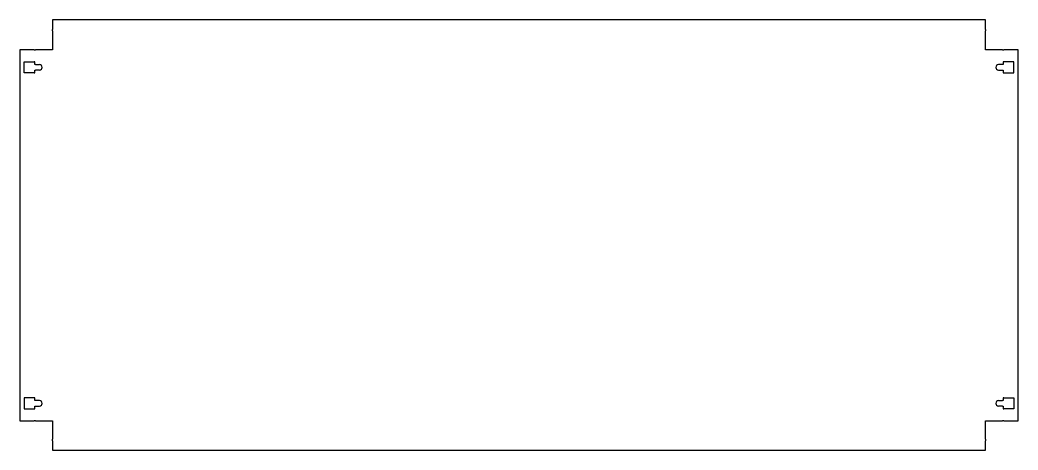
# Model space of a CAD drawing. Header units: millimetres. Extents: x -141 to 959, y -20 to 454.
import ezdxf

# ---------------------------------------------------------------- set-up
doc = ezdxf.new("R2010")
doc.units = ezdxf.units.MM
doc.layers.add('Default', color=7, linetype='Continuous')
doc.layers.add('PRATELEIRA_415_X', color=7, linetype='Continuous')

# ---------------------------------------------------------------- blocks, each defined once
blk = doc.blocks.new('SE')
at = {"layer": 'PRATELEIRA_415_X', "color": 7, "linetype": 'Continuous'}
for p, q in [((923.4, 453.7), (-105.1, 453.7)), ((-105.1, 453.7), (-105.1, 443.2)), ((923.4, 443.2), (923.4, 453.7)), ((-105.1, 441.6), (-105.1, 443.2)), ((-105.1, 441.6), (-105.1, 421.6)), ((923.4, 443.2), (923.4, 441.6)), ((923.4, 421.6), (923.4, 441.6)), ((-141, 420.8), (-141, 12.3)), ((-125.5, 420.8), (-141, 420.8)), ((-125.5, 420.8), (-123.9, 420.8)), ((-105.9, 420.8), (-123.9, 420.8)), ((-105.1, 420.8), (-105.9, 420.8)), ((-105.1, 421.6), (-105.1, 420.8)), ((923.4, 420.8), (923.4, 421.6)), ((924.2, 420.8), (923.4, 420.8)), ((942.2, 420.8), (924.2, 420.8)), ((942.2, 420.8), (943.8, 420.8)), ((959.3, 420.8), (943.8, 420.8)), ((959.3, 12.3), (959.3, 420.8)), ((-136.5, 407.5), (-125.5, 407.5)), ((-136.5, 395.5), (-136.5, 407.5)), ((-124.5, 407.5), (-125.5, 407.5)), ((-124.5, 404.5), (-124.5, 407.5)), ((942.8, 407.5), (942.8, 404.5)), ((943.8, 407.5), (942.8, 407.5)), ((954.8, 407.5), (943.8, 407.5)), ((954.8, 395.5), (954.8, 407.5)), ((-123.9, 404.5), (-124.5, 404.5)), ((-124.5, 398.5), (-123.9, 398.5)), ((-124.5, 395.5), (-124.5, 398.5)), ((-123.9, 404.5), (-119.5, 404.5)), ((-119.5, 398.5), (-123.9, 398.5)), ((942.2, 404.5), (937.8, 404.5)), ((937.8, 398.5), (942.2, 398.5)), ((942.8, 404.5), (942.2, 404.5)), ((942.2, 398.5), (942.8, 398.5)), ((942.8, 398.5), (942.8, 395.5)), ((-125.5, 395.5), (-136.5, 395.5)), ((-125.5, 395.5), (-124.5, 395.5)), ((942.8, 395.5), (943.8, 395.5)), ((943.8, 395.5), (954.8, 395.5)), ((-125.5, 37.5), (-136.5, 37.5)), ((-136.5, 37.5), (-136.5, 25.5)), ((-124.5, 37.5), (-125.5, 37.5)), ((-124.5, 34.5), (-124.5, 37.5)), ((-123.9, 34.5), (-124.5, 34.5)), ((-119.5, 34.5), (-123.9, 34.5)), ((937.8, 34.5), (942.2, 34.5)), ((942.8, 34.5), (942.2, 34.5)), ((942.8, 37.5), (942.8, 34.5)), ((943.8, 37.5), (942.8, 37.5)), ((943.8, 37.5), (954.8, 37.5)), ((954.8, 37.5), (954.8, 25.5)), ((-136.5, 25.5), (-125.5, 25.5)), ((-125.5, 25.5), (-124.5, 25.5)), ((-124.5, 28.5), (-123.9, 28.5)), ((-124.5, 25.5), (-124.5, 28.5)), ((-123.9, 28.5), (-119.5, 28.5)), ((942.2, 28.5), (937.8, 28.5)), ((942.2, 28.5), (942.8, 28.5)), ((942.8, 28.5), (942.8, 25.5)), ((942.8, 25.5), (943.8, 25.5)), ((954.8, 25.5), (943.8, 25.5)), ((-141, 12.3), (-125.5, 12.3)), ((-123.9, 12.3), (-125.5, 12.3)), ((-123.9, 12.3), (-105.9, 12.3)), ((-105.9, 12.3), (-105.1, 12.3)), ((-105.1, 12.3), (-105.1, 11.5)), ((-105.1, 11.5), (-105.1, -8)), ((923.4, 12.3), (924.2, 12.3)), ((923.4, 11.5), (923.4, 12.3)), ((923.4, -8), (923.4, 11.5)), ((924.2, 12.3), (942.2, 12.3)), ((943.8, 12.3), (942.2, 12.3)), ((943.8, 12.3), (959.3, 12.3)), ((-105.1, -9.6), (-105.1, -8)), ((-105.1, -9.6), (-105.1, -19.9)), ((923.4, -8), (923.4, -9.6)), ((923.4, -19.9), (923.4, -9.6)), ((-105.1, -19.9), (923.4, -19.9))]:
    blk.add_line(p, q, dxfattribs=at)
for centre, start, end in [((-119.5, 401.5), 270, 90), ((937.8, 401.5), 90, 270), ((-119.5, 31.5), 270, 90), ((937.8, 31.5), 90, 270)]:
    blk.add_arc(centre, 3, start, end, dxfattribs=at)

msp = doc.modelspace()

# ---------------------------------------------------------------- block references
at = {"layer": 'Default'}
msp.add_blockref('SE', (0, 0), dxfattribs=at)

doc.saveas('drawing.dxf')
